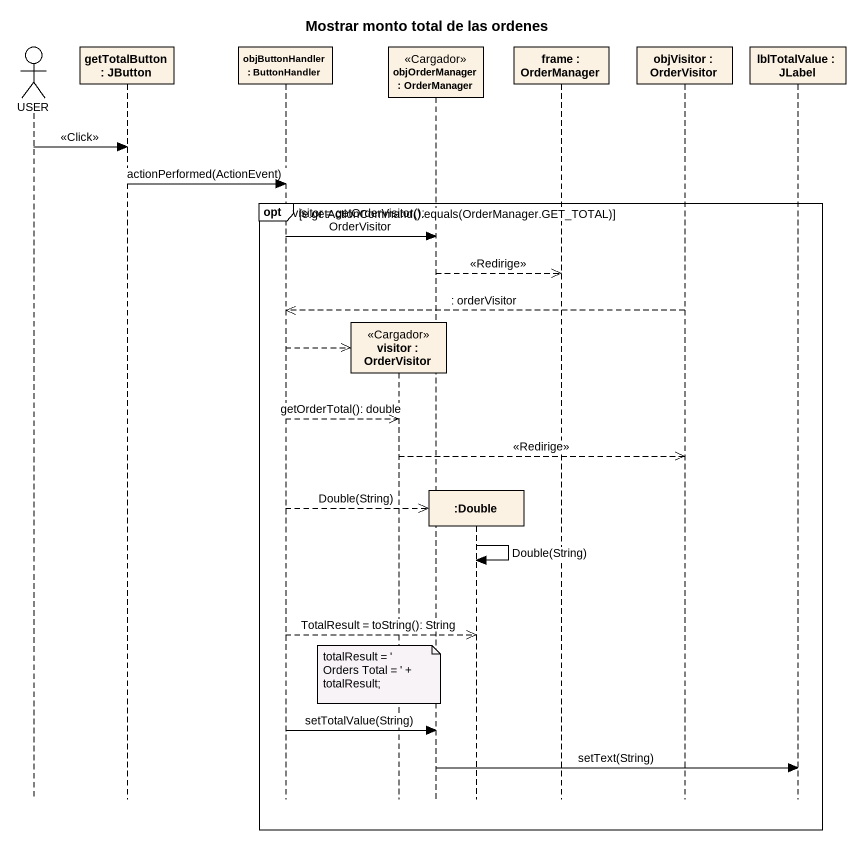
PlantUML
@startuml
title Mostrar monto total de las ordenes
hide footbox
actor USER
participant "getTotalButton : JButton" as getTotalButton
participant "objButtonHandler : ButtonHandler" as objButtonHandler
participant "visitor : OrderVisitor" as visitor <<Cargador>>
participant "objOrderManager : OrderManager" as objOrderManager <<Cargador>>
participant ":Double" as Double
participant "frame : OrderManager" as frame_
participant "objVisitor : OrderVisitor" as objVisitor
participant "lblTotalValue : JLabel" as lblTotalValue

USER -> getTotalButton : <<Click>>
getTotalButton -> objButtonHandler : actionPerformed(ActionEvent)
opt e.getActionCommand().equals(OrderManager.GET_TOTAL)
  objButtonHandler -> objOrderManager : visitor = getOrderVisitor(): OrderVisitor
  objOrderManager -->> frame_ : <<Redirige>>
  objVisitor -->> objButtonHandler : : orderVisitor
  objButtonHandler -->> visitor **
  objButtonHandler -->> visitor : getOrderTotal(): double
  visitor -->> objVisitor : <<Redirige>>
  objButtonHandler -->> Double ** : Double(String)
  Double -> Double : Double(String)
  objButtonHandler -->> Double : TotalResult = toString(): String
  note over visitor : totalResult = ' Orders Total = ' + totalResult;
  objButtonHandler -> objOrderManager : setTotalValue(String)
  objOrderManager -> lblTotalValue : setText(String)
end
@enduml
